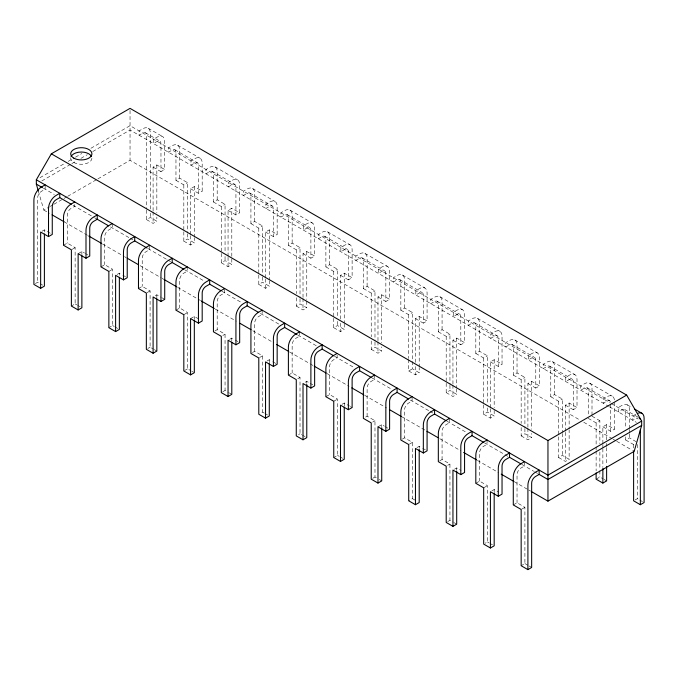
<?xml version="1.0" encoding="UTF-8"?>
<svg xmlns="http://www.w3.org/2000/svg" width="678" height="678" viewBox="0 0 678 678"><rect width="100%" height="100%" fill="white"/><g stroke="black" fill="none" stroke-linecap="round" stroke-linejoin="round"><path stroke-width="0.51" stroke-dasharray="3.39 2.54" d="M39.977 177.687L64.537 163.5M68.181 161.398L71.817 159.305M75.453 157.203L81.826 153.525M90.92 148.27L130.04 125.684L610.302 402.961M41.799 180.958L70.91 164.152M71.817 163.627L76.368 161M80.911 158.372L87.284 154.703M92.742 151.55L130.04 130.015L608.539 406.275M38.358 191.103L43.833 210.078L49.333 206.9M50.248 206.375L53.003 204.79M53.918 204.256L63.088 198.959M64.012 198.434L66.758 196.84M67.681 196.315L97.022 179.373M97.946 178.839L130.04 160.313L580.088 420.14M42.146 231.181L44.392 229.884L50.519 233.418M153.092 210.883L153.092 167.127L156.838 164.966L164.712 169.508L164.712 141.371A10.602 6.119 -60 0 0 157.211 137.049L153.465 139.21L153.465 143.541L157.211 141.371A5.297 3.059 -60 0 1 160.966 143.541L160.966 171.67L164.712 169.508M63.512 245.25L67.258 243.08L75.131 247.623L75.131 303.888L71.385 306.058M179.704 178.161L179.704 150.033A10.602 6.119 -60 0 0 172.204 145.702L168.458 147.863L168.458 152.194L172.204 150.033A5.297 3.059 -60 0 1 175.958 152.194L175.958 180.323L179.704 178.161L187.577 182.704L187.577 232.724M72.131 249.36L75.131 247.623M175.958 180.323L183.823 184.874L187.577 182.704M78.131 253.682L81.877 251.521L84.504 253.038M190.569 234.613L190.569 188.764L194.323 186.603L202.188 191.145L202.188 163.017A10.602 6.119 -60 0 0 194.696 158.686L190.95 160.847L190.95 165.178L194.696 163.017A5.297 3.059 -60 0 1 198.442 165.178L198.442 193.306L202.188 191.145M35.4 283.548L37.646 282.251L39.332 283.226M146.567 210.129L146.567 219.63L150.321 217.46L156.838 221.223L156.838 217.062M146.567 219.63L153.092 223.393L156.838 221.223M100.988 266.886L104.743 264.725L112.607 269.268L112.607 325.533L108.861 327.694M217.189 199.798L217.189 171.67A10.602 6.119 -60 0 0 209.688 167.339L205.942 169.508L205.942 173.831L209.688 171.67A5.297 3.059 -60 0 1 213.434 173.831L213.434 201.968L217.189 199.798L225.054 204.349L225.054 252.275M108.861 271.429L112.607 269.268M213.434 201.968L221.308 206.51L225.054 204.349M117.108 274.463L119.362 273.158L121.981 274.675M228.054 256.25L228.054 210.409L231.8 208.239L239.673 212.782L239.673 184.653A10.602 6.119 -60 0 0 232.181 180.323L228.427 182.492L228.427 186.814L232.181 184.653A5.297 3.059 -60 0 1 235.927 186.814L235.927 214.951L239.673 212.782M183.823 231.757L183.823 241.131L187.577 238.97L194.323 242.868L194.323 237.656M183.823 241.131L190.569 245.029L194.323 242.868M138.473 288.523L142.219 286.362L150.092 290.904L150.092 347.17L153.465 349.119M254.665 221.443L254.665 193.306A10.602 6.119 -60 0 0 247.173 188.984L243.419 191.145L243.419 195.476L247.173 193.306A5.297 3.059 -60 0 1 250.919 195.476L250.919 223.604L254.665 221.443L262.539 225.986L262.539 275.997M147.092 292.633L150.092 290.904M250.919 223.604L258.793 228.147L262.539 225.986M155.338 295.667L156.838 294.803L161.211 297.328M265.539 277.887L265.539 232.046L269.285 229.884L277.158 234.427L277.158 206.29A10.602 6.119 -60 0 0 269.658 201.968L265.912 204.129L265.912 208.46L269.658 206.29A5.297 3.059 -60 0 1 273.404 208.46L273.404 236.588L277.158 234.427M221.308 253.394L221.308 262.776L225.054 260.615L231.8 264.505L231.8 208.239M221.308 262.776L228.054 266.666L231.8 264.505M175.958 310.168L179.704 307.998L187.577 312.55L187.577 368.807L190.95 370.756M292.15 243.08L292.15 214.951A10.602 6.119 -60 0 0 284.65 210.621L280.904 212.782L280.904 217.113L284.65 214.951A5.297 3.059 -60 0 1 288.396 217.113L288.396 245.25L292.15 243.08L300.015 247.623L300.015 297.642M183.823 314.711L187.577 312.55M288.396 245.25L296.269 249.792L300.015 247.623M190.569 318.601L194.323 316.44L197.823 318.457M303.015 297.447L303.015 253.682L306.77 251.521L314.634 256.064L314.634 227.935A10.602 6.119 -60 0 0 307.142 223.604L303.397 225.766L303.397 230.096L307.142 227.935A5.297 3.059 -60 0 1 310.888 230.096L310.888 258.233L314.634 256.064M147.846 348.467L150.092 347.17M258.793 275.039L258.793 284.413L262.539 282.251L269.285 286.15L269.285 280.938M258.793 284.413L265.539 288.311L269.285 286.15M214.934 330.94L217.189 329.644L225.054 334.186L225.054 390.452L228.427 392.401M329.627 264.725L329.627 236.588A10.602 6.119 -60 0 0 322.135 232.257L318.389 234.427L318.389 238.749L322.135 236.588A5.297 3.059 -60 0 1 325.881 238.749L325.881 266.886L329.627 264.725L337.5 269.268L337.5 317.194M222.808 335.483L225.054 334.186M325.881 266.886L333.754 271.429L337.5 269.268M229.554 339.381L231.8 338.076L234.427 339.593M340.5 319.084L340.5 275.327L344.246 273.158L352.119 277.709L352.119 249.572A10.602 6.119 -60 0 0 344.619 245.241L340.873 247.411L340.873 251.733L344.619 249.572A5.297 3.059 -60 0 1 348.373 251.741L348.373 279.87L352.119 277.709M184.577 370.544L187.577 368.807M296.269 297.718L296.269 306.058L300.015 303.888L306.77 307.787L306.77 300.49M296.269 306.058L303.015 309.948L306.77 307.787M252.419 352.577L254.665 351.28L262.539 355.823L262.539 412.088L260.293 413.385M367.112 286.362L367.112 258.233A10.602 6.119 -60 0 0 359.611 253.903L355.865 256.064L355.865 260.394L359.611 258.233A5.297 3.059 -60 0 1 363.366 260.394L363.366 288.523L367.112 286.362L374.985 290.904L374.985 340.915M259.538 357.56L262.539 355.823M363.366 288.523L371.23 293.066L374.985 290.904M267.039 361.018L269.285 359.721L271.912 361.238M377.985 340.729L377.985 296.964L381.731 294.803L389.604 299.345L389.604 271.217A10.602 6.119 -60 0 0 382.104 266.886L378.358 269.047L378.358 273.378L382.104 271.217A5.297 3.059 -60 0 1 385.85 273.378L385.85 301.507L389.604 299.345M222.808 391.748L225.054 390.452M333.754 318.313L333.754 327.694L337.5 325.533L344.246 329.423L344.246 324.22M333.754 327.694L340.5 331.593L344.246 329.423M288.396 375.087L292.15 372.917L300.015 377.468L300.015 433.725L301.71 434.7M404.596 307.998L404.596 279.87A10.602 6.119 -60 0 0 397.096 275.539L393.35 277.709L393.35 282.031L397.096 279.87A5.297 3.059 -60 0 1 400.842 282.031L400.842 310.168L404.596 307.998L412.461 312.55L412.461 368.807L419.207 372.705L419.207 367.493M297.769 378.765L300.015 377.468M400.842 310.168L408.715 314.711L412.461 312.55M305.269 382.223L306.77 381.358L309.388 382.875M415.461 362.366L415.461 318.601L419.207 316.44L427.081 320.982L427.081 292.854A10.602 6.119 -60 0 0 419.589 288.523L415.834 290.692L415.834 295.015L419.589 292.854A5.297 3.059 -60 0 1 423.335 295.015L423.335 323.152L427.081 320.982M371.23 341L371.23 349.331L374.985 347.17L381.731 351.068L381.731 346.899M371.23 349.331L377.985 353.23L381.731 351.068M325.881 396.723L329.627 394.562L337.5 399.105L337.5 455.37L333.754 457.531M442.073 329.644L442.073 301.507A10.602 6.119 -60 0 0 434.581 297.184L430.827 299.345L430.827 303.676L434.581 301.507A5.297 3.059 -60 0 1 438.327 303.676L438.327 331.805L442.073 329.644L449.946 334.186L449.946 384.197M333.754 401.266L337.5 399.105M438.327 331.805L446.2 336.347L449.946 334.186M342 404.3L344.246 403.003L349.492 406.029M452.946 384.002L452.946 340.246L456.692 338.076L464.566 342.627L464.566 314.49A10.602 6.119 -60 0 0 457.065 310.168L453.319 312.329L453.319 316.66L457.065 314.49A5.297 3.059 -60 0 1 460.811 316.66L460.811 344.788L464.566 342.627M298.523 434.598L300.015 433.725M408.715 359.51L408.715 370.976L412.461 368.807M408.715 370.976L415.461 374.866L419.207 372.705M365.611 417.063L367.112 416.199L374.985 420.741L374.985 477.007L378.358 478.956M479.558 351.28L479.558 323.152A10.602 6.119 -60 0 0 472.058 318.821L468.312 320.982L468.312 325.313L472.058 323.152A5.297 3.059 -60 0 1 475.812 325.313L475.812 353.441L479.558 351.28L487.431 355.823L487.431 403.757M372.731 422.047L374.985 420.741M475.812 353.441L483.677 357.992L487.431 355.823M377.985 426.801L381.731 424.64L384.35 426.157M490.423 407.732L490.423 361.882L494.177 359.721L502.042 364.264L502.042 336.135A10.602 6.119 -60 0 0 494.55 331.805L490.804 333.966L490.804 338.297L494.55 336.135A5.297 3.059 -60 0 1 498.296 338.297L498.296 366.425L502.042 364.264M446.2 383.24L446.2 392.613L449.946 390.452L456.692 394.342L456.692 389.138M446.2 392.613L452.946 396.511L456.692 394.342M402.342 439.141L404.596 437.844L412.461 442.387L412.461 498.652L408.715 500.813M517.034 372.917L517.034 344.788A10.602 6.119 -60 0 0 509.542 340.458L505.796 342.627L505.796 346.95L509.542 344.788A5.297 3.059 -60 0 1 513.288 346.95L513.288 375.087L517.034 372.917L524.908 377.468L524.908 427.479M409.461 444.115L412.461 442.387M513.288 375.087L521.162 379.629L524.908 377.468M416.962 447.582L419.207 446.277L421.835 447.794M527.908 427.284L527.908 383.528L531.654 381.358L539.527 385.901L539.527 357.772A10.602 6.119 -60 0 0 532.027 353.441L528.281 355.611L528.281 359.933L532.027 357.772A5.297 3.059 -60 0 1 535.781 359.933L535.781 388.07L539.527 385.901M372.731 478.304L374.985 477.007M483.677 404.876L483.677 414.25L487.431 412.088L494.177 415.987L494.177 408.69M483.677 414.25L490.423 418.148L494.177 415.987M439.827 460.777L442.073 459.481L449.946 464.023L449.946 520.289L453.319 522.238M554.519 394.562L554.519 366.425A10.602 6.119 -60 0 0 547.019 362.103L543.273 364.264L543.273 368.595L547.019 366.425A5.297 3.059 -60 0 1 550.773 368.595L550.773 396.723L554.519 394.562L562.393 399.105L562.393 432.445M447.7 465.32L449.946 464.023M550.773 396.723L558.638 401.266L562.393 399.105M454.446 469.218L456.692 467.922L461.065 470.447M565.393 431.208L565.393 405.164L569.139 403.003L577.012 407.546L577.012 379.409A10.602 6.119 -60 0 0 569.512 375.087L565.766 377.248L565.766 381.578L569.512 379.409A5.297 3.059 -60 0 1 573.257 381.578L573.257 409.707L577.012 407.546M521.162 427.555L521.162 435.895L524.908 433.725L531.654 437.624L531.654 433.454M521.162 435.895L527.908 439.785L531.654 437.624M475.812 483.287L479.558 481.117L487.431 485.66L487.431 541.925L485.177 543.231M483.677 487.829L487.431 485.66M588.25 418.36L596.123 422.911L599.869 420.741L599.869 443.666M491.923 490.855L494.177 489.558L498.55 492.084M602.869 443.471L602.869 426.801L606.615 424.64L614.488 429.182L614.488 401.054M447.7 521.585L449.946 520.289M558.638 401.266L558.638 457.531L562.393 455.37L569.139 459.26L569.139 430.089M635.854 414.25L632.854 415.987L632.854 420.309L636.6 418.148A5.297 3.059 -60 0 1 637.091 417.902M602.869 426.801L610.742 431.352L614.488 429.182M558.638 457.531L565.393 461.43L569.139 459.26M513.288 504.924L517.034 502.762L524.908 507.305L524.908 563.571L521.162 565.732M625.735 436.878L625.735 440.005L629.481 437.844L637.354 442.387M521.907 509.034L524.908 507.305M625.735 440.005L633.608 444.548L635.108 443.683M596.123 479.176L599.869 477.007L603.242 478.956M635.108 499.949L637.354 498.652L639.04 499.618M148.126 128.21L162.517 136.524M177.509 145.177L199.993 158.16M214.985 166.813L237.478 179.797M252.47 188.459L274.963 201.442M289.955 210.095L312.439 223.079M327.432 231.74L349.924 244.724M364.917 253.377L387.401 266.361M402.393 275.014L424.886 287.997M439.878 296.659L462.371 309.643M477.363 318.296L499.847 331.279M514.839 339.932L537.332 352.916M552.324 361.577L574.808 374.561M589.809 383.214L612.293 396.198M627.286 404.851L631.854 407.495M145.473 132.803L159.864 141.109M174.856 149.77L197.349 162.754M212.341 171.407L234.825 184.391M249.818 193.044L272.31 206.027M287.303 214.689L309.795 227.672M324.787 236.325L347.272 249.309M362.264 257.971L384.757 270.954M399.749 279.607L422.233 292.591M437.225 301.244L459.718 314.228M474.71 322.889L497.203 335.873M512.195 344.526L534.679 357.509M549.672 366.162L572.164 379.146M587.156 387.808L609.641 400.791M624.633 409.444L639.252 417.885M611.183 403.469L638.142 419.038M609.42 406.783L636.379 422.343M592.004 416.199L599.869 420.741M153.092 167.127L160.966 171.67M190.569 188.764L198.442 193.306M228.054 210.409L235.927 214.951M265.539 232.046L273.404 236.588M303.015 253.682L310.888 258.233M340.5 275.327L348.373 279.87M377.985 296.964L385.85 301.507M415.461 318.601L423.335 323.152M452.946 340.246L460.811 344.788M490.423 361.882L498.296 366.425M527.908 383.528L535.781 388.07M565.393 405.164L573.257 409.707M583.758 422.258L612.166 438.666M613.082 439.191L615.836 440.785M616.751 441.31L632.337 450.302M604.09 479.439L606.615 480.905M639.879 500.11L642.413 501.567M43.384 188.179L54.282 194.476M72.995 205.273L93.649 217.197M94.547 217.723L97.242 219.274M110.472 226.918L129.328 237.8M130.227 238.317L132.93 239.876M147.957 248.555L166.813 259.437M167.712 259.962L171.305 262.039M184.552 269.683L204.29 281.082M222.037 291.328L241.775 302.719M260.403 313.473L279.251 324.364M297.879 335.11L316.736 346M334.483 356.247L354.221 367.637M371.959 377.883L391.698 389.282M410.326 400.037L429.182 410.919M430.081 411.436L432.776 412.995M446.921 421.165L466.659 432.556M484.406 442.802L504.144 454.201M505.042 454.718L507.746 456.277M521.89 464.447L533.671 471.244M534.586 471.769L538.239 473.88M43.833 210.078L49.333 213.256M63.995 221.723L87.826 235.478M102.497 243.953L123.574 256.123M124.489 256.648L126.328 257.708M140.075 265.649L161.161 277.819M162.076 278.344L163.907 279.404M177.653 287.345L200.569 300.574M215.24 309.041L236.317 321.211M252.818 330.737L273.895 342.907M289.481 351.907L313.312 365.662M327.059 373.603L349.06 386.299M364.637 395.299L386.638 407.995M401.308 416.462L425.14 430.225M439.802 438.691L460.887 450.862M477.38 460.387L498.466 472.558M514.043 481.558L527.798 489.491M528.713 490.025L530.543 491.084M85.377 253.538L87.996 255.055M122.854 275.183L125.481 276.692M162.084 297.828L164.712 299.345M235.3 340.102L237.927 341.619M272.785 361.738L276.285 363.755M310.261 383.384L312.889 384.892M350.373 406.537L352.119 407.546M385.231 426.657L387.85 428.174M422.708 448.302L425.335 449.811M40.18 283.709L42.706 285.175M75.131 303.888L76.817 304.863M77.656 305.354L80.19 306.812M112.607 325.533L114.294 326.508M115.141 326.991L117.675 328.449M154.313 349.602L156.838 351.068M191.789 371.247L193.476 372.222M229.274 392.884L231.8 394.342M262.539 412.088L264.225 413.063M265.064 413.546L267.598 415.012M302.549 435.191L305.083 436.649M337.5 455.37L339.186 456.345M340.034 456.828L342.56 458.294M379.197 479.439L381.731 480.905M412.461 498.652L415.834 500.593M454.158 522.721L456.692 524.187M487.431 541.925L489.118 542.9M489.957 543.392L492.491 544.849M524.908 563.571L528.281 565.511M529.128 566.003L531.654 567.461M637.354 444.471L637.354 498.652M633.608 444.548L633.608 448.717M629.481 428.462L629.481 409.707A10.602 6.119 -60 0 0 621.989 405.376L618.234 407.546L618.234 411.868L621.989 409.707A5.297 3.059 -60 0 1 625.735 411.868L625.735 428.538M629.481 429.505L629.481 432.632M629.481 433.674L629.481 437.844M610.742 404.257L610.742 431.352M606.615 424.64L606.615 442.353M606.615 443.395L606.615 446.522M606.615 447.565L606.615 465.278M602.869 444.514L602.869 447.641M602.869 448.683L602.869 467.439M599.869 452.006L599.869 469.718M599.869 470.761L599.869 477.007M596.123 422.911L596.123 445.827M596.123 446.87L596.123 449.997M596.123 451.04L596.123 470.837M592.004 415.156L592.004 388.07A10.602 6.119 -60 0 0 584.504 383.74L580.758 385.901L580.758 390.231L584.504 388.07A5.297 3.059 -60 0 1 588.25 390.231L588.25 415.241M569.139 403.003L569.139 429.047M565.393 432.25L565.393 461.43M562.393 433.488L562.393 455.37M531.654 381.358L531.654 429.293M527.908 428.327L527.908 439.785M524.908 428.521L524.908 433.725M524.535 461.642L524.535 465.972L520.789 468.134A5.297 3.059 -60 0 0 517.034 474.625L517.034 502.762M521.162 379.629L521.162 423.394M494.177 359.721L494.177 407.648M494.177 489.558L494.177 492.686M490.423 408.775L490.423 418.148M487.431 407.919L487.431 412.088M487.05 440.005L487.05 444.327L483.304 446.497A5.297 3.059 -60 0 0 479.558 452.989L479.558 481.117M483.677 357.992L483.677 403.834M456.692 338.076L456.692 388.096M456.692 467.922L456.692 470.007M452.946 385.045L452.946 396.511M449.946 385.24L449.946 390.452M449.573 418.36L449.573 422.691L445.819 424.852A5.297 3.059 -60 0 0 442.073 431.344L442.073 459.481M446.2 336.347L446.2 382.197M419.207 316.44L419.207 366.451M419.207 446.277L419.207 448.361M415.461 366.535L415.461 374.866M412.088 397.588L412.088 401.054L408.342 403.215A5.297 3.059 -60 0 0 404.596 409.707L404.596 437.844M408.715 314.711L408.715 358.467M381.731 294.803L381.731 342.729M381.731 424.64L381.731 426.725M377.985 341.771L377.985 353.23M374.985 341.958L374.985 347.17M374.603 375.087L374.603 379.409L370.858 381.578A5.297 3.059 -60 0 0 367.112 388.07L367.112 416.199M371.23 293.066L371.23 336.83M344.246 273.158L344.246 323.177M344.246 403.003L344.246 406.122M340.5 323.253L340.5 331.593M337.5 321.364L337.5 325.533M337.127 355.179L337.127 357.772L333.381 359.933A5.297 3.059 -60 0 0 329.627 366.425L329.627 394.562M333.754 271.429L333.754 317.279M306.77 251.521L306.77 299.447M306.77 381.358L306.77 383.443M303.015 298.49L303.015 309.948M300.015 298.684L300.015 303.888M299.642 331.805L299.642 336.135L295.896 338.297A5.297 3.059 -60 0 0 292.15 344.788L292.15 372.917M296.269 249.792L296.269 293.549M269.285 229.884L269.285 279.895M269.285 359.721L269.285 362.849M265.539 278.929L265.539 288.311M262.539 277.039L262.539 282.251M262.166 310.168L262.166 314.49L258.411 316.66A5.297 3.059 -60 0 0 254.665 323.152L254.665 351.28M258.793 228.147L258.793 273.997M231.8 338.076L231.8 341.204M228.054 257.293L228.054 266.666M225.054 256.445L225.054 260.615M224.681 289.387L224.681 292.854L220.935 295.015A5.297 3.059 -60 0 0 217.189 301.507L217.189 329.644M221.308 206.51L221.308 252.352M194.323 186.603L194.323 236.614M194.323 316.44L194.323 319.567M190.569 235.656L190.569 245.029M187.577 233.757L187.577 238.97M187.196 266.886L187.196 271.217L183.45 273.378A5.297 3.059 -60 0 0 179.704 279.87L179.704 307.998M183.823 184.874L183.823 230.715M156.838 164.966L156.838 212.892M156.838 294.803L156.838 297.93M153.092 211.926L153.092 223.393M150.321 209.019L150.321 133.066A10.602 6.119 -60 0 0 142.821 128.735L139.075 130.905L139.075 135.227L142.821 133.066A5.297 3.059 -60 0 1 146.567 135.227L146.567 209.078M150.321 213.239L150.321 217.46M149.719 246.114L149.719 249.572L145.973 251.733A5.297 3.059 -60 0 0 142.219 258.233L142.219 286.362M130.04 110.412L130.04 160.313M119.362 273.158L119.362 275.243M112.234 223.604L112.234 227.935L108.488 230.096A5.297 3.059 -60 0 0 104.743 236.588L104.743 264.725M81.877 251.521L81.877 254.648M74.758 204.561L74.758 206.29L71.004 208.46A5.297 3.059 -60 0 0 67.258 214.951L67.258 243.08M45.146 185.738L45.146 189.196L41.4 191.366A5.297 3.059 -60 0 0 37.646 197.857L37.646 282.251M44.392 229.884L44.392 231.969M91.911 158.143A10.602 6.119 0 0 1 79.928 164.212A10.602 6.119 0 0 1 71.071 156.559M614.429 399.961A10.602 6.119 -60 0 0 606.996 396.723L603.242 398.884L603.242 403.215L606.996 401.054A5.297 3.059 -60 0 1 610.709 402.673"/><path stroke-width="1.02" d="M38.358 191.103L36.332 184.111L36.332 179.789L51.333 153.813L130.04 108.37L626.667 395.105L641.668 421.072L641.668 425.394L634.167 451.362L547.96 501.135L531.459 491.609M45.146 184.874L41.4 187.035A10.602 6.119 -60 0 0 33.9 200.018L33.9 284.413L40.646 288.311L44.392 286.15L44.392 234.046M71.224 204.256L59.766 197.637L56.011 199.798A5.297 3.059 -60 0 0 52.265 206.29L52.265 234.427L48.519 236.588L40.646 232.046L40.646 288.311M74.758 201.968L71.004 204.129A10.602 6.119 -60 0 0 63.512 217.113L63.512 245.25L71.385 249.792L71.385 306.058L78.131 309.948L81.877 307.787L81.877 255.691M108.709 225.893L97.242 219.274L93.496 221.443A5.297 3.059 -60 0 0 89.75 227.935L89.75 256.064L85.996 258.233L78.131 253.682L78.131 309.948M112.234 223.604L108.488 225.766A10.602 6.119 -60 0 0 100.988 238.749L100.988 266.886L108.861 271.429L108.861 327.694L115.607 331.593L119.362 329.423L119.362 277.327M147.075 248.046L134.727 240.919L130.981 243.08A5.297 3.059 -60 0 0 127.227 249.572L127.227 277.709L123.481 279.87L115.607 275.327L115.607 331.593M149.719 245.241L145.973 247.411A10.602 6.119 -60 0 0 138.473 260.394L138.473 288.523L146.346 293.066L146.346 349.331L153.092 353.23L156.838 351.068L156.838 298.973M183.67 269.174L172.204 262.555L168.458 264.725A5.297 3.059 -60 0 0 164.712 271.217L164.712 299.345L160.966 301.507L153.092 296.964L153.092 353.23M187.196 266.886L183.45 269.047A10.602 6.119 -60 0 0 175.958 282.031L175.958 310.168L183.823 314.711L183.823 370.976L190.569 374.866L194.323 372.705L194.323 320.609M221.155 290.82L209.688 284.201L205.942 286.362A5.297 3.059 -60 0 0 202.188 292.854L202.188 320.982L198.442 323.152L190.569 318.601L190.569 374.866M224.681 288.523L220.935 290.692A10.602 6.119 -60 0 0 213.434 303.676L213.434 331.805L221.308 336.347L221.308 392.613L228.054 396.511L231.8 394.342L231.8 342.246M258.632 312.456L247.173 305.837L243.419 307.998A5.297 3.059 -60 0 0 239.673 314.49L239.673 342.627L235.927 344.788L228.054 340.246L228.054 396.511M262.166 310.168L258.411 312.329A10.602 6.119 -60 0 0 250.919 325.313L250.919 353.441L258.793 357.992L258.793 414.25L265.539 418.148L269.285 415.987L269.285 363.891M296.998 334.601L284.65 327.474L280.904 329.644A5.297 3.059 -60 0 0 277.158 336.135L277.158 364.264L273.404 366.425L265.539 361.882L265.539 418.148M299.642 331.805L295.896 333.966A10.602 6.119 -60 0 0 288.396 346.95L288.396 375.087L296.269 379.629L296.269 435.895L303.015 439.785L306.77 437.624L306.77 384.485M333.601 355.738L322.135 349.119L318.389 351.28A5.297 3.059 -60 0 0 314.634 357.772L314.634 385.901L310.888 388.07L303.015 383.528L303.015 439.785M337.127 353.441L333.381 355.611A10.602 6.119 -60 0 0 325.881 368.595L325.881 396.723L333.754 401.266L333.754 457.531L340.5 461.43L344.246 459.26L344.246 407.164M371.078 377.375L359.611 370.756L355.865 372.917A5.297 3.059 -60 0 0 352.119 379.409L352.119 407.546L348.373 409.707L340.5 405.164L340.5 461.43M374.603 375.087L370.858 377.248A10.602 6.119 -60 0 0 363.366 390.231L363.366 418.36L371.23 422.911L371.23 479.176L377.985 483.067L381.731 480.905L381.731 427.767M408.563 399.011L397.096 392.393L393.35 394.562A5.297 3.059 -60 0 0 389.604 401.054L389.604 429.182L385.85 431.352L377.985 426.801L377.985 483.067M412.088 396.723L408.342 398.884A10.602 6.119 -60 0 0 400.842 411.868L400.842 440.005L408.715 444.548L408.715 500.813L415.461 504.712L419.207 502.542L419.207 449.404M446.039 420.657L434.581 414.038L430.827 416.199A5.297 3.059 -60 0 0 427.081 422.691L427.081 450.828L423.335 452.989L415.461 448.446L415.461 504.712M449.573 418.36L445.819 420.529A10.602 6.119 -60 0 0 438.327 433.513L438.327 461.642L446.2 466.184L446.2 522.45L452.946 526.348L456.692 524.187L456.692 471.049M483.524 442.293L472.058 435.674L468.312 437.835A5.297 3.059 -60 0 0 464.566 444.327L464.566 472.464L460.811 474.625L452.946 470.083L452.946 526.348M487.05 440.005L483.304 442.166A10.602 6.119 -60 0 0 475.812 455.15L475.812 483.287L483.677 487.829L483.677 544.095L490.423 547.985L494.177 545.824L494.177 493.728M521.009 463.938L509.542 457.311L505.796 459.481A5.297 3.059 -60 0 0 502.042 465.972L502.042 494.101L498.296 496.271L490.423 491.72L490.423 547.985M51.333 153.813L547.96 440.547L626.667 395.105M524.535 461.642L520.789 463.803A10.602 6.119 -60 0 0 513.288 476.795L513.288 504.924L521.162 509.466L521.162 565.732L527.908 569.63L531.654 567.461L531.654 483.067A5.297 3.059 -60 0 1 535.4 476.575L539.154 474.414L547.96 479.499L641.668 425.394M641.668 421.072L547.96 475.168L36.332 179.789M596.123 472.922L596.123 479.176L602.869 483.067L606.615 480.905L606.615 466.32M633.608 450.802L633.608 500.813L640.354 504.712L644.1 502.542L644.1 418.148A10.602 6.119 -60 0 0 637.583 413.326M634.6 409.071L641.905 413.292M36.332 184.111L42.502 187.67M52.079 214.841L63.995 221.723M88.742 236.012L101.581 243.419M127.244 258.233L138.244 264.589M164.822 279.938L176.738 286.811M201.485 301.1L214.316 308.507M239.987 323.33L250.987 329.678M276.649 344.492L288.565 351.374M314.228 366.196L326.143 373.07M351.806 387.892L363.722 394.766M389.392 409.588L401.308 416.462M426.971 431.284L437.971 437.632M463.633 452.446L476.465 459.862M501.212 474.151L513.127 481.024M640.354 429.81L640.354 504.712M602.869 468.481L602.869 483.067M547.96 440.547L547.96 501.135M539.154 474.414L539.154 470.083L535.4 472.244A10.602 6.119 -60 0 0 527.908 485.228L527.908 569.63M509.542 457.311L509.542 452.989L505.796 455.15A10.602 6.119 -60 0 0 498.296 468.134L498.296 496.271M472.058 435.674L472.058 431.344L468.312 433.513A10.602 6.119 -60 0 0 460.811 446.497L460.811 474.625M434.581 414.038L434.581 409.707L430.827 411.868A10.602 6.119 -60 0 0 423.335 424.852L423.335 452.989M397.096 392.393L397.096 388.07L393.35 390.231A10.602 6.119 -60 0 0 385.85 403.215L385.85 431.352M359.611 370.756L359.611 366.425L355.865 368.595A10.602 6.119 -60 0 0 348.373 381.578L348.373 409.707M322.135 349.119L322.135 344.788L318.389 346.95A10.602 6.119 -60 0 0 310.888 359.933L310.888 388.07M284.65 327.474L284.65 323.152L280.904 325.313A10.602 6.119 -60 0 0 273.404 338.297L273.404 366.425M247.173 305.837L247.173 301.507L243.419 303.676A10.602 6.119 -60 0 0 235.927 316.66L235.927 344.788M209.688 284.201L209.688 279.87L205.942 282.031A10.602 6.119 -60 0 0 198.442 295.015L198.442 323.152M172.204 262.555L172.204 258.225L168.458 260.394A10.602 6.119 -60 0 0 160.966 273.378L160.966 301.507M134.727 240.919L134.727 236.588L130.981 238.749A10.602 6.119 -60 0 0 123.481 251.741L123.481 279.87M97.242 219.274L97.242 214.951L93.496 217.113A10.602 6.119 -60 0 0 85.996 230.096L85.996 258.233M59.766 197.637L59.766 193.306L56.011 195.476A10.602 6.119 -60 0 0 48.519 208.46L48.519 236.588M639.574 418.123A5.297 3.059 -60 0 1 640.227 419.267M638.888 417.724A5.297 3.059 -60 0 1 639.252 417.885M71.071 156.559A10.602 6.119 0 0 1 81.318 152.025A10.602 6.119 0 0 1 91.555 156.559M73.817 158.143A10.602 6.119 0 0 0 91.555 155.398A10.602 6.119 0 0 0 78.572 147.906A10.602 6.119 0 0 0 73.817 158.143"/></g></svg>
